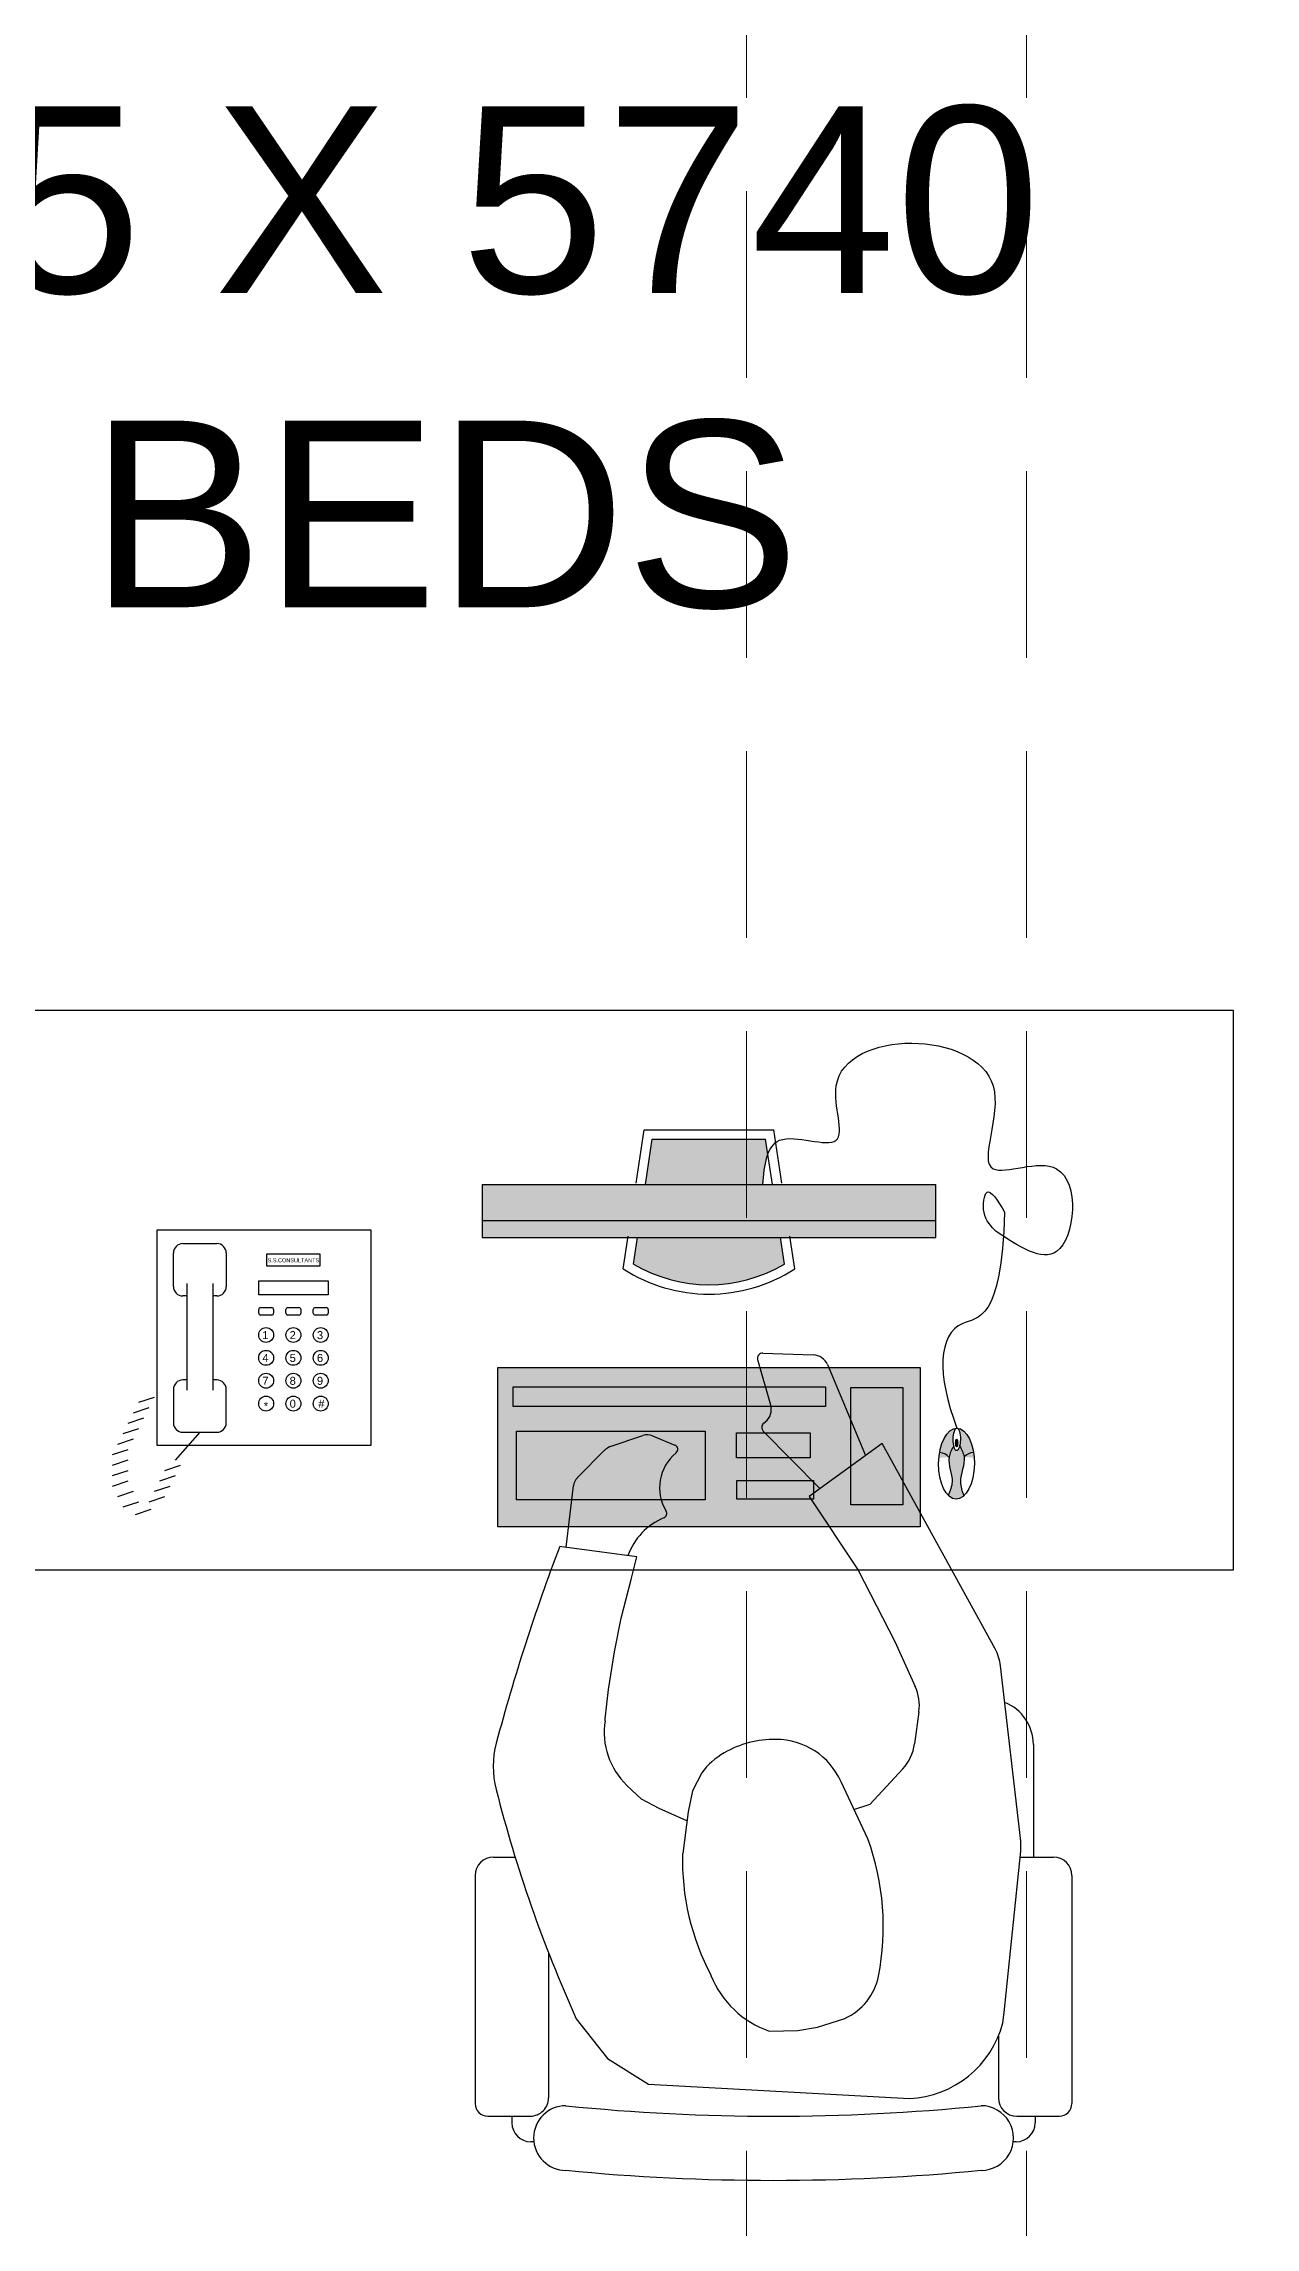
# Model space of a CAD drawing. Extents: x 11034434 to 11724204, y -4674497 to -3911811.
# Drawn here: x 11305063 to 11306361, y -4658014 to -4655674 of the extents above; entities that cross this region are included whole.
import ezdxf

# ---------------------------------------------------------------- set-up
doc = ezdxf.new("R2010")
doc.units = 0
doc.header["$MEASUREMENT"] = 0
doc.linetypes.add('HIDDEN', pattern=[0.375, 0.25, -0.125])
doc.layers.get('0').update_dxf_attribs({"color": 251, "linetype": 'CONTINUOUS'})
doc.layers.add('BEAM', color=251, linetype='CONTINUOUS')
doc.layers.add('HATCH', color=251, linetype='CONTINUOUS')
doc.styles.add('ARIAL', font='arial.ttf', dxfattribs={"width": 0.75})
doc.styles.get("Standard").update_dxf_attribs({"font": 'arial.ttf'})

msp = doc.modelspace()

# ---------------------------------------------------------------- hatches: boundary and pattern name
h = msp.add_hatch(color=256)
h.dxf.hatch_style = 1
h.paths.add_polyline_path([(11305856.4, -4656981.6), (11305852.1, -4656953.2), (11305698.7, -4656953.2), (11305694.4, -4656981.6, 0.272996)])
edge = h.paths.add_edge_path()
edge.add_spline(control_points=[(11305833, -4656896.5), (11305834.1, -4656884.7), (11305835.3, -4656872.9), (11305838.6, -4656863.8)], knot_values=[0, 0, 0, 0, 28.674754, 28.674754, 28.674754, 28.674754], degree=3, periodic=0)
edge.add_line((11305838.6, -4656863.8), (11305836.1, -4656847.9))
edge.add_line((11305836.1, -4656847.9), (11305714.6, -4656847.9))
edge.add_line((11305714.6, -4656847.9), (11305707.3, -4656896.5))
edge.add_line((11305707.3, -4656896.5), (11305833, -4656896.5))
h = msp.add_hatch(color=256)
h.dxf.hatch_style = 1
h.paths.add_polyline_path([(11306018.4, -4656896.5), (11305532.4, -4656896.5), (11305532.4, -4656935), (11306018.4, -4656935)])
h = msp.add_hatch(color=254)
h.dxf.hatch_style = 1
h.set_gradient(color1=(209, 209, 209), color2=(191, 191, 191), one_color=1, tint=0.75, name='INVCYLINDER')
h.paths.add_polyline_path([(11305532.4, -4656953.2), (11305532.4, -4656935), (11306018.4, -4656935), (11306018.4, -4656953.2)])
h = msp.add_hatch(color=256)
h.dxf.hatch_style = 1
h.paths.add_polyline_path([(11305983.2, -4657113.7), (11305927.5, -4657113.7), (11305927.5, -4657239.5), (11305983.2, -4657239.5)], flags=16)
h.paths.add_polyline_path([(11305771.4, -4657160.7), (11305569.3, -4657160.7), (11305569.3, -4657234.4), (11305771.4, -4657234.4)], flags=0)
h.paths.add_polyline_path([(11305900.4, -4657113), (11305565.5, -4657113), (11305565.5, -4657134.4), (11305900.4, -4657134.4)], flags=16)
h.paths.add_polyline_path([(11306001.6, -4657092.6), (11305549.2, -4657092.6), (11305549.2, -4657263), (11306001.6, -4657263)])
h.paths.add_polyline_path([(11305883.8, -4657162.4), (11305883.8, -4657189.1), (11305805, -4657189.1), (11305805, -4657162.4)], flags=0)
h.paths.add_polyline_path([(11305565.5, -4657134.4), (11305565.5, -4657113), (11305900.4, -4657113), (11305900.4, -4657134.4)], flags=0)
h.paths.add_polyline_path([(11305887.4, -4657213.6), (11305887.4, -4657233.5), (11305805.4, -4657233.5), (11305805.4, -4657213.6)], flags=16)
h.paths.add_polyline_path([(11305927.5, -4657113.7), (11305983.2, -4657113.7), (11305983.2, -4657239.5), (11305927.5, -4657239.5)], flags=0)
h.paths.add_polyline_path([(11305771.4, -4657160.7), (11305771.4, -4657234.4), (11305569.3, -4657234.4), (11305569.3, -4657160.7)], flags=16)
h.paths.add_polyline_path([(11305883.8, -4657162.4), (11305805, -4657162.4), (11305805, -4657189.1), (11305883.8, -4657189.1)], flags=16)
h = msp.add_hatch(color=254)
h.dxf.hatch_style = 1
h.set_gradient(color1=(209, 209, 209), color2=(191, 191, 191), one_color=1, tint=0.75, name='INVCYLINDER')
h.paths.add_polyline_path([(11305983.2, -4657113.7), (11305927.5, -4657113.7), (11305927.5, -4657239.5), (11305983.2, -4657239.5)])
h.paths.add_polyline_path([(11305771.4, -4657160.7), (11305569.3, -4657160.7), (11305569.3, -4657234.4), (11305771.4, -4657234.4)])
h.paths.add_polyline_path([(11305900.4, -4657113), (11305565.5, -4657113), (11305565.5, -4657134.4), (11305900.4, -4657134.4)])
h.paths.add_polyline_path([(11305883.8, -4657162.4), (11305805, -4657162.4), (11305805, -4657189.1), (11305883.8, -4657189.1)])
h.paths.add_polyline_path([(11305887.4, -4657213.6), (11305805.4, -4657213.6), (11305805.4, -4657233.5), (11305887.4, -4657233.5)])
h = msp.add_hatch(color=256)
h.dxf.hatch_style = 1
edge = h.paths.add_edge_path()
edge.add_arc((11306058.8, -4657196.9), 13.3, 89.2599, 139.4615, ccw=False)
edge.add_ellipse((11306040.7, -4657195.5), major_axis=(-0.5, -38), ratio=0.504094, start_angle=468.56, end_angle=540)
edge.add_ellipse((11306041, -4657169.5), major_axis=(-0.2, -12), ratio=0.321688, start_angle=0, end_angle=180, ccw=False)
edge.add_ellipse((11306041, -4657169.5), major_axis=(-0.2, -12), ratio=0.321688, start_angle=180, end_angle=360, ccw=False)
edge.add_ellipse((11306040.7, -4657195.5), major_axis=(-0.5, -38), ratio=0.504094, start_angle=540, end_angle=612.3014)
edge.add_arc((11306022.4, -4657196.9), 13.2, 38.5528, 89.1748, ccw=False)
edge.add_spline(control_points=[(11306032.7, -4657188.7), (11306031.5, -4657197), (11306039.2, -4657211.5), (11306033.8, -4657224.7), (11306031.9, -4657229.6)], knot_values=[0.469472, 0.469472, 0.469472, 0.469472, 1.407484, 1.952314, 1.952314, 1.952314, 1.952314], degree=3, periodic=0)
edge.add_ellipse((11306040.7, -4657195.5), major_axis=(-0.5, -38), ratio=0.504094, start_angle=334.232, end_angle=385.768)
edge.add_spline(control_points=[(11306048.5, -4657229.8), (11306046.7, -4657224.9), (11306041.7, -4657211.3), (11306050, -4657196.8), (11306048.8, -4657188.3)], knot_values=[0.450627, 0.450627, 0.450627, 0.450627, 0.995457, 1.95467, 1.95467, 1.95467, 1.95467], degree=3, periodic=0)
h = msp.add_hatch(color=256)
h.dxf.hatch_style = 1
edge = h.paths.add_edge_path()
edge.add_ellipse((11306040.8, -4657173.4), major_axis=(-0.03, -4.1), ratio=0.266102, start_angle=0, end_angle=360)
at = {"layer": 'HATCH', "ltscale": 500}
h = msp.add_hatch(color=251, dxfattribs=at)
h.dxf.hatch_style = 1
h.paths.add_polyline_path([(11284390.7, -4648802), (11284690.7, -4648802), (11284690.7, -4649702), (11284390.7, -4649702)])
h.paths.add_polyline_path([(11327800.7, -4652667), (11328700.7, -4652667), (11328700.7, -4652967), (11327800.7, -4652967)])
h.paths.add_polyline_path([(11302215.7, -4658732), (11302515.7, -4658732), (11302515.7, -4659632), (11302215.7, -4659632)])
h.paths.add_polyline_path([(11324600.7, -4658732), (11325200.7, -4658732), (11325200.7, -4659032), (11324600.7, -4659032)])
h.paths.add_polyline_path([(11280960.7, -4640612), (11281710.7, -4640612), (11281710.7, -4640912), (11280960.7, -4640912)])
h.paths.add_polyline_path([(11280960.7, -4644142), (11281860.7, -4644142), (11281860.7, -4644442), (11280960.7, -4644442)])
h.paths.add_polyline_path([(11317942.4, -4658632), (11318770.7, -4658632), (11318770.7, -4658932), (11317942.4, -4658932)])
h.paths.add_polyline_path([(11294185.7, -4658032), (11294485.7, -4658032), (11294485.7, -4658932), (11294185.7, -4658932)])
h.paths.add_polyline_path([(11288015.7, -4658182), (11288315.7, -4658182), (11288315.7, -4658932), (11288015.7, -4658932)])
h.paths.add_polyline_path([(11287690.7, -4658957), (11287990.7, -4658957), (11287990.7, -4659707), (11287690.7, -4659707)])
h.paths.add_polyline_path([(11280960.7, -4629742), (11281710.7, -4629742), (11281710.7, -4630042), (11280960.7, -4630042)])
h.paths.add_polyline_path([(11327800.7, -4629742), (11328700.7, -4629742), (11328700.7, -4630042), (11327800.7, -4630042)])
h.paths.add_polyline_path([(11280860.7, -4648802), (11281160.7, -4648802), (11281160.7, -4649702), (11280860.7, -4649702)])
h.paths.add_polyline_path([(11287690.7, -4658182), (11287990.7, -4658182), (11287990.7, -4658932), (11287690.7, -4658932)])
h.paths.add_polyline_path([(11327700.7, -4616012), (11328000.7, -4616012), (11328000.7, -4615033.7), (11327700.7, -4615033.7)])
h.paths.add_polyline_path([(11280960.7, -4637012), (11281710.7, -4637012), (11281710.7, -4637312), (11280960.7, -4637312)])
h.paths.add_polyline_path([(11309415.7, -4658732), (11309715.7, -4658732), (11309715.7, -4659632), (11309415.7, -4659632)])
h.paths.add_polyline_path([(11327800.7, -4609782), (11328700.7, -4609782), (11328700.7, -4610082), (11327800.7, -4610082)])
h.paths.add_polyline_path([(11327800.7, -4626142), (11328700.7, -4626142), (11328700.7, -4626442), (11327800.7, -4626442)])
h.paths.add_polyline_path([(11280960.7, -4633412), (11281710.7, -4633412), (11281710.7, -4633712), (11280960.7, -4633712)])
h.paths.add_polyline_path([(11313015.7, -4652702), (11313315.7, -4652702), (11313315.7, -4653602), (11313015.7, -4653602)])
h.paths.add_polyline_path([(11327800.7, -4633412), (11328700.7, -4633412), (11328700.7, -4633712), (11327800.7, -4633712)])
h.paths.add_polyline_path([(11286005.7, -4619012), (11286305.7, -4619012), (11286305.7, -4619612), (11286005.7, -4619612)])
h.paths.add_polyline_path([(11280960.7, -4619012), (11281860.7, -4619012), (11281860.7, -4619312), (11280960.7, -4619312)])
h.paths.add_polyline_path([(11327800.7, -4619012), (11328600.7, -4619012), (11328600.7, -4619312), (11327800.7, -4619312)])
h.paths.add_polyline_path([(11324600.7, -4647742), (11325299.6, -4647742), (11325299.6, -4648042), (11324600.7, -4648042)])
h.paths.add_polyline_path([(11321770.7, -4658632), (11322598.9, -4658632), (11322598.9, -4658932), (11321770.7, -4658932)])
h.paths.add_polyline_path([(11327800.7, -4640612), (11328700.7, -4640612), (11328700.7, -4640912), (11327800.7, -4640912)])
h.paths.add_polyline_path([(11286005.7, -4615412), (11286305.7, -4615412), (11286305.7, -4616012), (11286005.7, -4616012)])
h.paths.add_polyline_path([(11286330.7, -4615412), (11286630.7, -4615412), (11286630.7, -4616012), (11286330.7, -4616012)])
h.paths.add_polyline_path([(11282340.7, -4615112), (11282640.7, -4615112), (11282640.7, -4616012), (11282340.7, -4616012)])
h.paths.add_polyline_path([(11327800.7, -4658632), (11328700.7, -4658632), (11328700.7, -4658932), (11327800.7, -4658932)])
h.paths.add_polyline_path([(11300450.7, -4607482), (11300750.7, -4607482), (11300750.7, -4608382), (11300450.7, -4608382)])
h.paths.add_polyline_path([(11306480.7, -4607482), (11306780.7, -4607482), (11306780.7, -4608382), (11306480.7, -4608382)])
h.paths.add_polyline_path([(11284390.7, -4658182), (11284690.7, -4658182), (11284690.7, -4658932), (11284390.7, -4658932)])
h.paths.add_polyline_path([(11286330.7, -4619012), (11286630.7, -4619012), (11286630.7, -4619612), (11286330.7, -4619612)])
h.paths.add_polyline_path([(11297150.7, -4607482), (11297450.7, -4607482), (11297450.7, -4608382), (11297150.7, -4608382)])
h.paths.add_polyline_path([(11282340.7, -4609232), (11282640.7, -4609232), (11282640.7, -4609982), (11282340.7, -4609982)])
h.paths.add_polyline_path([(11286005.7, -4622612), (11286305.7, -4622612), (11286305.7, -4623212), (11286005.7, -4623212)])
h.paths.add_polyline_path([(11286330.7, -4623212), (11286630.7, -4623212), (11286630.7, -4622612), (11286330.7, -4622612)])
h.paths.add_polyline_path([(11284390.7, -4643692), (11284690.7, -4643692), (11284690.7, -4644442), (11284390.7, -4644442)])
h.paths.add_polyline_path([(11286005.7, -4609232), (11286305.7, -4609232), (11286305.7, -4609982), (11286005.7, -4609982)])
h.paths.add_polyline_path([(11283940.7, -4658957), (11284690.7, -4658957), (11284690.7, -4659257), (11283940.7, -4659257)])
h.paths.add_polyline_path([(11313015.7, -4658732), (11313315.7, -4658732), (11313315.7, -4659632), (11313015.7, -4659632)])
h.paths.add_polyline_path([(11284390.7, -4652702), (11284690.7, -4652702), (11284690.7, -4653452), (11284390.7, -4653452)])
h.paths.add_polyline_path([(11305815.7, -4658732), (11306115.7, -4658732), (11306115.7, -4659632), (11305815.7, -4659632)])
h.paths.add_polyline_path([(11327800.7, -4622612), (11328700.7, -4622612), (11328700.7, -4622912), (11327800.7, -4622912)])
h.paths.add_polyline_path([(11280960.7, -4626142), (11281710.7, -4626142), (11281710.7, -4626442), (11280960.7, -4626442)])
h.paths.add_polyline_path([(11321770.7, -4658957), (11322370.7, -4658957), (11322370.7, -4659257), (11321770.7, -4659257)])
h.paths.add_polyline_path([(11280685.7, -4658957), (11281435.7, -4658957), (11281435.7, -4659257), (11280685.7, -4659257)])
h.paths.add_polyline_path([(11318170.7, -4658957), (11318770.7, -4658957), (11318770.7, -4659257), (11318170.7, -4659257)])
h.paths.add_polyline_path([(11281860.7, -4622612), (11280960.7, -4622612), (11280960.7, -4622912), (11281860.7, -4622912)])
h.paths.add_polyline_path([(11294185.7, -4652702), (11294485.7, -4652702), (11294485.7, -4653602), (11294185.7, -4653602)])
h.paths.add_polyline_path([(11298615.7, -4658732), (11298915.7, -4658732), (11298915.7, -4659632), (11298615.7, -4659632)])
h.paths.add_polyline_path([(11318470.7, -4652702), (11318770.7, -4652702), (11318770.7, -4653602), (11318470.7, -4653602)])
h.paths.add_polyline_path([(11327800.7, -4644142), (11328700.7, -4644142), (11328700.7, -4644442), (11327800.7, -4644442)])
h.paths.add_polyline_path([(11327800.7, -4649402), (11328778.9, -4649402), (11328778.9, -4649702), (11327800.7, -4649702)])
h.paths.add_polyline_path([(11288760.7, -4609082), (11289060.7, -4609082), (11289060.7, -4609982), (11288760.7, -4609982)])
edge = h.paths.add_edge_path()
edge.add_line((11309265.7, -4609082), (11309265.7, -4609982))
edge.add_line((11321770.7, -4649702), (11322748.9, -4649702))
edge.add_line((11287690.7, -4643692), (11287690.7, -4644442))
edge.add_line((11309565.7, -4616012), (11309565.7, -4615112))
edge.add_line((11287990.7, -4653452), (11287990.7, -4652702))
edge.add_line((11288015.7, -4652702), (11288015.7, -4653452))
h.paths.add_polyline_path([(11306480.7, -4649402), (11307380.7, -4649402), (11307380.7, -4649702), (11306480.7, -4649702)], flags=17)
h.paths.add_polyline_path([(11291120.7, -4648802), (11291420.7, -4648802), (11291420.7, -4649702), (11291120.7, -4649702)], flags=17)
h.paths.add_polyline_path([(11288015.7, -4648952), (11288315.7, -4648952), (11288315.7, -4649702), (11288015.7, -4649702)], flags=17)
h.paths.add_polyline_path([(11288015.7, -4652702), (11288315.7, -4652702), (11288315.7, -4653452), (11288015.7, -4653452)], flags=17)
h.paths.add_polyline_path([(11296472.4, -4649402), (11297450.7, -4649402), (11297450.7, -4649702), (11296472.4, -4649702)], flags=17)
h.paths.add_polyline_path([(11298276.5, -4652702), (11299254.8, -4652702), (11299254.8, -4653002), (11298276.5, -4653002)], flags=17)
h.paths.add_polyline_path([(11311840.7, -4649402), (11312740.7, -4649402), (11312740.7, -4649702), (11311840.7, -4649702)], flags=17)
h.paths.add_polyline_path([(11300450.7, -4649402), (11301428.9, -4649402), (11301428.9, -4649702), (11300450.7, -4649702)], flags=17)
h.paths.add_polyline_path([(11317870.7, -4649402), (11318770.7, -4649402), (11318770.7, -4649702), (11317870.7, -4649702)], flags=17)
h.paths.add_polyline_path([(11287690.7, -4648952), (11287990.7, -4648952), (11287990.7, -4649702), (11287690.7, -4649702)], flags=17)
h.paths.add_polyline_path([(11287690.7, -4652702), (11287990.7, -4652702), (11287990.7, -4653452), (11287690.7, -4653452)], flags=17)
h.paths.add_polyline_path([(11311840.7, -4622612), (11312740.7, -4622612), (11312740.7, -4622912), (11311840.7, -4622912)], flags=17)
h.paths.add_polyline_path([(11306480.7, -4615412), (11306780.7, -4615412), (11306780.7, -4616012), (11306480.7, -4616012)], flags=16)
h.paths.add_polyline_path([(11306480.7, -4629742), (11307380.7, -4629742), (11307380.7, -4630042), (11306480.7, -4630042)], flags=17)
h.paths.add_polyline_path([(11303250.7, -4613552), (11303850.7, -4613552), (11303850.7, -4613852), (11303250.7, -4613852)], flags=17)
h.paths.add_polyline_path([(11303250.7, -4615712), (11303850.7, -4615712), (11303850.7, -4616012), (11303250.7, -4616012)], flags=16)
h.paths.add_polyline_path([(11311840.7, -4644142), (11312740.7, -4644142), (11312740.7, -4644442), (11311840.7, -4644442)], flags=17)
h.paths.add_polyline_path([(11287690.7, -4643692), (11287990.7, -4643692), (11287990.7, -4644442), (11287690.7, -4644442)], flags=17)
h.paths.add_polyline_path([(11297450.7, -4633712), (11296550.7, -4633712), (11296550.7, -4633412), (11297450.7, -4633412)], flags=17)
h.paths.add_polyline_path([(11290520.7, -4640612), (11291420.7, -4640612), (11291420.7, -4640912), (11290520.7, -4640912)], flags=17)
h.paths.add_polyline_path([(11297150.7, -4643842), (11297450.7, -4643842), (11297450.7, -4644742), (11297150.7, -4644742)], flags=17)
h.paths.add_polyline_path([(11290520.7, -4644142), (11291420.7, -4644142), (11291420.7, -4644442), (11290520.7, -4644442)], flags=17)
h.paths.add_polyline_path([(11306480.7, -4640612), (11307380.7, -4640612), (11307380.7, -4640912), (11306480.7, -4640912)], flags=17)
h.paths.add_polyline_path([(11288015.7, -4643692), (11288315.7, -4643692), (11288315.7, -4644442), (11288015.7, -4644442)], flags=17)
h.paths.add_polyline_path([(11290520.7, -4637012), (11291420.7, -4637012), (11291420.7, -4637312), (11290520.7, -4637312)], flags=17)
h.paths.add_polyline_path([(11311840.7, -4626142), (11312740.7, -4626142), (11312740.7, -4626442), (11311840.7, -4626442)], flags=17)
h.paths.add_polyline_path([(11311840.7, -4637012), (11312740.7, -4637012), (11312740.7, -4637312), (11311840.7, -4637312)], flags=17)
h.paths.add_polyline_path([(11311840.7, -4633412), (11312740.7, -4633412), (11312740.7, -4633712), (11311840.7, -4633712)], flags=17)
h.paths.add_polyline_path([(11315340.7, -4647742), (11315940.7, -4647742), (11315940.7, -4648042), (11315340.7, -4648042)], flags=17)
h.paths.add_polyline_path([(11321770.7, -4629742), (11322670.7, -4629742), (11322670.7, -4630042), (11321770.7, -4630042)], flags=17)
h.paths.add_polyline_path([(11317870.7, -4629742), (11318770.7, -4629742), (11318770.7, -4630042), (11317870.7, -4630042)], flags=17)
h.paths.add_polyline_path([(11300450.7, -4636712), (11300750.7, -4636712), (11300750.7, -4637612), (11300450.7, -4637612)], flags=17)
h.paths.add_polyline_path([(11306480.7, -4637012), (11307380.7, -4637012), (11307380.7, -4637312), (11306480.7, -4637312)], flags=17)
h.paths.add_polyline_path([(11321770.7, -4649402), (11322748.9, -4649402), (11322748.9, -4649702), (11321770.7, -4649702)], flags=17)
h.paths.add_polyline_path([(11297150.7, -4636712), (11297450.7, -4636712), (11297450.7, -4637612), (11297150.7, -4637612)], flags=17)
h.paths.add_polyline_path([(11318470.7, -4636712), (11318770.7, -4636712), (11318770.7, -4637612), (11318470.7, -4637612)], flags=17)
h.paths.add_polyline_path([(11300450.7, -4629742), (11301350.7, -4629742), (11301350.7, -4630042), (11300450.7, -4630042)], flags=17)
h.paths.add_polyline_path([(11313568.2, -4615712), (11314468.2, -4615712), (11314468.2, -4616012), (11313568.2, -4616012)], flags=17)
h.paths.add_polyline_path([(11317870.7, -4615712), (11318770.7, -4615712), (11318770.7, -4616012), (11317870.7, -4616012)], flags=17)
h.paths.add_polyline_path([(11321770.7, -4615712), (11322670.7, -4615712), (11322670.7, -4616012), (11321770.7, -4616012)], flags=17)
h.paths.add_polyline_path([(11306480.7, -4633412), (11307380.7, -4633412), (11307380.7, -4633712), (11306480.7, -4633712)], flags=17)
h.paths.add_polyline_path([(11300450.7, -4633412), (11301350.7, -4633412), (11301350.7, -4633712), (11300450.7, -4633712)], flags=17)
h.paths.add_polyline_path([(11294020.7, -4647742), (11294620.7, -4647742), (11294620.7, -4648042), (11294020.7, -4648042)], flags=17)
h.paths.add_polyline_path([(11306480.7, -4622612), (11307380.7, -4622612), (11307380.7, -4622912), (11306480.7, -4622912)], flags=17)
h.paths.add_polyline_path([(11290520.7, -4633412), (11291420.7, -4633412), (11291420.7, -4633712), (11290520.7, -4633712)], flags=17)
h.paths.add_polyline_path([(11321770.7, -4633412), (11322670.7, -4633412), (11322670.7, -4633712), (11321770.7, -4633712)], flags=17)
h.paths.add_polyline_path([(11317870.7, -4633412), (11318770.7, -4633412), (11318770.7, -4633712), (11317870.7, -4633712)], flags=17)
h.paths.add_polyline_path([(11321770.7, -4636712), (11322070.7, -4636712), (11322070.7, -4637612), (11321770.7, -4637612)], flags=17)
h.paths.add_polyline_path([(11300450.7, -4640312), (11300750.7, -4640312), (11300750.7, -4641212), (11300450.7, -4641212)], flags=17)
h.paths.add_polyline_path([(11321770.7, -4643842), (11322070.7, -4643842), (11322070.7, -4644742), (11321770.7, -4644742)], flags=17)
h.paths.add_polyline_path([(11306480.7, -4626142), (11307380.7, -4626142), (11307380.7, -4626442), (11306480.7, -4626442)], flags=17)
h.paths.add_polyline_path([(11318470.7, -4625842), (11318770.7, -4625842), (11318770.7, -4626742), (11318470.7, -4626742)], flags=17)
h.paths.add_polyline_path([(11321770.7, -4625842), (11322070.7, -4625842), (11322070.7, -4626742), (11321770.7, -4626742)], flags=17)
h.paths.add_polyline_path([(11296550.7, -4629742), (11297450.7, -4629742), (11297450.7, -4630042), (11296550.7, -4630042)], flags=17)
h.paths.add_polyline_path([(11311645.4, -4629741.8), (11312740.7, -4629742), (11312740.7, -4630042), (11311645.4, -4630041.8)], flags=17)
h.paths.add_polyline_path([(11290520.7, -4629742), (11291420.7, -4629742), (11291420.7, -4630042), (11290520.7, -4630042)], flags=17)
h.paths.add_polyline_path([(11305476.5, -4652702), (11306454.8, -4652702), (11306454.8, -4653002), (11305476.5, -4653002)], flags=17)
h.paths.add_polyline_path([(11297150.7, -4640312), (11297450.7, -4640312), (11297450.7, -4641212), (11297150.7, -4641212)], flags=17)
h.paths.add_polyline_path([(11293005.7, -4609982), (11293305.7, -4609982), (11293305.7, -4609182), (11293005.7, -4609182)], flags=17)
h.paths.add_polyline_path([(11321770.7, -4622312), (11322070.7, -4622312), (11322070.7, -4623212), (11321770.7, -4623212)], flags=17)
h.paths.add_polyline_path([(11297150.7, -4612952), (11297450.7, -4612952), (11297450.7, -4613852), (11297150.7, -4613852)], flags=17)
h.paths.add_polyline_path([(11311840.7, -4619012), (11312740.7, -4619012), (11312740.7, -4619312), (11311840.7, -4619312)], flags=17)
h.paths.add_polyline_path([(11306480.7, -4612952), (11306780.7, -4612952), (11306780.7, -4613852), (11306480.7, -4613852)], flags=17)
h.paths.add_polyline_path([(11293005.7, -4615112), (11293305.7, -4615112), (11293305.7, -4616012), (11293005.7, -4616012)], flags=17)
h.paths.add_polyline_path([(11309265.7, -4615112), (11309565.7, -4615112), (11309565.7, -4616012), (11309265.7, -4616012)], flags=16)
h.paths.add_polyline_path([(11290520.7, -4619012), (11291420.7, -4619012), (11291420.7, -4619312), (11290520.7, -4619312)], flags=17)
h.paths.add_polyline_path([(11300450.7, -4619012), (11301095.7, -4619012), (11301095.7, -4619312), (11300450.7, -4619312)], flags=17)
h.paths.add_polyline_path([(11288760.7, -4615112), (11289060.7, -4615112), (11289060.7, -4616012), (11288760.7, -4616012)], flags=17)
h.paths.add_polyline_path([(11318470.7, -4609082), (11318770.7, -4609082), (11318770.7, -4609982), (11318470.7, -4609982)], flags=17)
h.paths.add_polyline_path([(11297150.7, -4615112), (11297450.7, -4615112), (11297450.7, -4616012), (11297150.7, -4616012)], flags=17)
h.paths.add_polyline_path([(11313868.2, -4609082), (11314168.2, -4609082), (11314168.2, -4609982), (11313868.2, -4609982)], flags=17)
h.paths.add_polyline_path([(11321770.7, -4619012), (11322670.7, -4619012), (11322670.7, -4619312), (11321770.7, -4619312)], flags=17)
h.paths.add_polyline_path([(11297150.7, -4625842), (11297450.7, -4625842), (11297450.7, -4626742), (11297150.7, -4626742)], flags=17)
h.paths.add_polyline_path([(11290520.7, -4622612), (11291420.7, -4622612), (11291420.7, -4622912), (11290520.7, -4622912)], flags=17)
h.paths.add_polyline_path([(11309265.7, -4609082), (11309565.7, -4609082), (11309565.7, -4609982), (11309265.7, -4609982)], flags=17)
h.paths.add_polyline_path([(11317870.7, -4619012), (11318770.7, -4619012), (11318770.7, -4619312), (11317870.7, -4619312)], flags=17)
h.paths.add_polyline_path([(11321770.7, -4609082), (11322070.7, -4609082), (11322070.7, -4609982), (11321770.7, -4609982)], flags=17)
h.paths.add_polyline_path([(11309076.5, -4652702), (11310054.8, -4652702), (11310054.8, -4653002), (11309076.5, -4653002)], flags=17)
h.paths.add_polyline_path([(11306480.7, -4619012), (11307380.7, -4619012), (11307380.7, -4619312), (11306480.7, -4619312)], flags=17)
h.paths.add_polyline_path([(11306480.7, -4644142), (11307380.7, -4644142), (11307380.7, -4644442), (11306480.7, -4644442)], flags=17)
h.paths.add_polyline_path([(11300450.7, -4622312), (11300750.7, -4622312), (11300750.7, -4623212), (11300450.7, -4623212)], flags=17)
h.paths.add_polyline_path([(11311840.7, -4640612), (11312740.7, -4640612), (11312740.7, -4640912), (11311840.7, -4640912)], flags=17)
h.paths.add_polyline_path([(11297150.7, -4623212), (11297450.7, -4623212), (11297450.7, -4622314.4), (11297150.7, -4622314.4)], flags=17)
h.paths.add_polyline_path([(11318470.7, -4640312), (11318770.7, -4640312), (11318770.7, -4641212), (11318470.7, -4641212)], flags=17)
h.paths.add_polyline_path([(11300450.7, -4643842), (11300750.7, -4643842), (11300750.7, -4644742), (11300450.7, -4644742)], flags=17)
h.paths.add_polyline_path([(11321770.7, -4640312), (11322070.7, -4640312), (11322070.7, -4641212), (11321770.7, -4641212)], flags=17)
h.paths.add_polyline_path([(11296472.4, -4619012), (11297450.7, -4619012), (11297450.7, -4619312), (11296472.4, -4619312)], flags=17)
h.paths.add_polyline_path([(11318470.7, -4643842), (11318770.7, -4643842), (11318770.7, -4644742), (11318470.7, -4644742)], flags=17)
h.paths.add_polyline_path([(11300450.7, -4625842), (11300750.7, -4625842), (11300750.7, -4626742), (11300450.7, -4626742)], flags=17)
h.paths.add_polyline_path([(11290520.7, -4626142), (11291420.7, -4626142), (11291420.7, -4626442), (11290520.7, -4626442)], flags=17)
h.paths.add_polyline_path([(11318470.7, -4622312), (11318770.7, -4622312), (11318770.7, -4623212), (11318470.7, -4623212)], flags=17)
h.paths.add_polyline_path([(11322070.7, -4652759.1), (11321770.7, -4652759.1), (11321770.7, -4653680.2), (11322070.7, -4653680.2)])

# ---------------------------------------------------------------- linework, layer by layer
at = {"lineweight": 25, "ltscale": 500}
for p, q in [((11304037.1, -4656709.5, 0), (11306336.9, -4656709.5, 0)), ((11306336.9, -4656709.5, 0), (11306336.9, -4657309.5, 0)), ((11306336.9, -4657309.5, 0), (11304037.1, -4657309.5, 0))]:
    msp.add_line(p, q, dxfattribs=at)
at = {"lineweight": 25}
for p, q in [((11305697.3, -4656895), (11305705.9, -4656837.7)), ((11305705.9, -4656837.7), (11305844.9, -4656837.7)), ((11305853.5, -4656895), (11305844.9, -4656837.7)), ((11305707.3, -4656896.5), (11305714.6, -4656847.9)), ((11305714.6, -4656847.9), (11305836.1, -4656847.9)), ((11305843.5, -4656896.5), (11305836.1, -4656847.9)), ((11305532.4, -4656896.5), (11306018.4, -4656896.5)), ((11305532.4, -4656896.5), (11305532.4, -4656953.2)), ((11306018.4, -4656953.2), (11306018.4, -4656896.5)), ((11305183.6, -4656945.3, 0), (11305183.6, -4657175.6, 0)), ((11305413.6, -4656945.3, 0), (11305183.6, -4656945.3, 0)), ((11305413.6, -4657175.6, 0), (11305413.6, -4656945.3, 0)), ((11305532.4, -4656935), (11306018.4, -4656935)), ((11305532.4, -4656953.2), (11306018.4, -4656953.2)), ((11305683.4, -4656986.7), (11305688.7, -4656951.7)), ((11305694.4, -4656981.6), (11305698.7, -4656953.2)), ((11305856.4, -4656981.6), (11305852.1, -4656953.2)), ((11305867.4, -4656986.7), (11305862.1, -4656951.7)), ((11305201.6, -4657005.8, 0), (11305201.6, -4656969.7, 0)), ((11305211.6, -4656959.7, 0), (11305248.1, -4656959.7, 0)), ((11305258.1, -4656969.7, 0), (11305258.1, -4657005.8, 0)), ((11305301.6, -4656970.8), (11305358.6, -4656970.8)), ((11305301.6, -4656984), (11305301.6, -4656970.8)), ((11305358.6, -4656970.8), (11305358.6, -4656984)), ((11305215.8, -4657002.4, 0), (11305215.8, -4657116.6, 0)), ((11305243.9, -4657002.4, 0), (11305243.9, -4657116.6, 0)), ((11305292.9, -4656999.5), (11305367.4, -4656999.5)), ((11305292.9, -4657014.5), (11305292.9, -4656999.5)), ((11305358.6, -4656984), (11305301.6, -4656984)), ((11305367.4, -4656999.5), (11305367.4, -4657014.5)), ((11305215.8, -4657015.8, 0), (11305211.6, -4657015.8, 0)), ((11305248.1, -4657015.8, 0), (11305243.8, -4657015.8, 0)), ((11305367.4, -4657014.5), (11305292.9, -4657014.5)), ((11305292.9, -4657034.2, 0), (11305292.9, -4657030.2, 0)), ((11305294.9, -4657028.2, 0), (11305306.9, -4657028.2, 0)), ((11305306.9, -4657036.2, 0), (11305294.9, -4657036.2, 0)), ((11305308.9, -4657030.2, 0), (11305308.9, -4657034.2, 0)), ((11305322.1, -4657034.2, 0), (11305322.1, -4657030.2, 0)), ((11305324.1, -4657028.2, 0), (11305336.1, -4657028.2, 0)), ((11305336.1, -4657036.2, 0), (11305324.1, -4657036.2, 0)), ((11305338.1, -4657030.2, 0), (11305338.1, -4657034.2, 0)), ((11305351.4, -4657034.2, 0), (11305351.4, -4657030.2, 0)), ((11305353.4, -4657028.2, 0), (11305365.4, -4657028.2, 0)), ((11305365.4, -4657036.2, 0), (11305353.4, -4657036.2, 0)), ((11305367.4, -4657030.2, 0), (11305367.4, -4657034.2, 0)), ((11305549.2, -4657092.6), (11306001.6, -4657092.6)), ((11305549.2, -4657263), (11305549.2, -4657092.6)), ((11305841.5, -4657132.7), (11305827.6, -4657084.2)), ((11305833.2, -4657077), (11305887.2, -4657078.9)), ((11305902.3, -4657089.3), (11305943.1, -4657186.6)), ((11306001.6, -4657092.6), (11306001.6, -4657263)), ((11305201.6, -4657115.8, 0), (11305201.6, -4657151.8, 0)), ((11305215.8, -4657105.8, 0), (11305211.6, -4657105.8, 0)), ((11305248.1, -4657105.8, 0), (11305243.8, -4657105.8, 0)), ((11305258.1, -4657151.8, 0), (11305258.1, -4657115.8, 0)), ((11305565.5, -4657113), (11305900.4, -4657113)), ((11305565.5, -4657134.4), (11305565.5, -4657113)), ((11305900.4, -4657113), (11305900.4, -4657134.4)), ((11305927.5, -4657113.7), (11305983.2, -4657113.7)), ((11305927.5, -4657239.5), (11305927.5, -4657113.7)), ((11305983.2, -4657113.7), (11305983.2, -4657239.5)), ((11305175.2, -4657135.7, 0), (11305158.4, -4657141.3, 0)), ((11305180.8, -4657124.5, 0), (11305164, -4657130.1, 0)), ((11305900.4, -4657134.4), (11305565.5, -4657134.4)), ((11305164, -4657158.1, 0), (11305147.2, -4657163.7, 0)), ((11305169.6, -4657146.9, 0), (11305152.8, -4657152.5, 0)), ((11305229.8, -4657161.8, 0), (11305203.3, -4657191.8, 0)), ((11305211.6, -4657161.8, 0), (11305248.1, -4657161.8, 0)), ((11305569.3, -4657160.7), (11305771.4, -4657160.7)), ((11305569.3, -4657234.4), (11305569.3, -4657160.7)), ((11305669.5, -4657177.2), (11305704.6, -4657165.3)), ((11305715, -4657165.7), (11305738.8, -4657175.6)), ((11305771.4, -4657160.7), (11305771.4, -4657234.4)), ((11305805, -4657162.4), (11305883.8, -4657162.4)), ((11305805, -4657189.1), (11305805, -4657162.4)), ((11305894.1, -4657222.2), (11305833.6, -4657160.5)), ((11305834.1, -4657152.1), (11305835.8, -4657150.7)), ((11305883.8, -4657162.4), (11305883.8, -4657189.1)), ((11305152.8, -4657180.6, 0), (11305136, -4657186.2, 0)), ((11305158.4, -4657169.3, 0), (11305141.6, -4657175, 0)), ((11305183.6, -4657175.6, 0), (11305413.6, -4657175.6, 0)), ((11305634.3, -4657210.6), (11305663.8, -4657180.8)), ((11305883.8, -4657189.1), (11305805, -4657189.1)), ((11305960.8, -4657174), (11305882.8, -4657230.8)), ((11306082, -4657394), (11305960.8, -4657174)), ((11305152.8, -4657191.8, 0), (11305136, -4657197.4, 0)), ((11305152.8, -4657203, 0), (11305136, -4657208.6, 0)), ((11305203.3, -4657208.6, 0), (11305186.5, -4657214.2, 0)), ((11305208.9, -4657197.4, 0), (11305192.1, -4657203, 0)), ((11305805.4, -4657213.6), (11305887.4, -4657213.6)), ((11305805.4, -4657233.5), (11305805.4, -4657213.6)), ((11305887.4, -4657213.6), (11305887.4, -4657233.5)), ((11305152.8, -4657214.2, 0), (11305136, -4657219.8, 0)), ((11305158.4, -4657225.4, 0), (11305141.6, -4657231, 0)), ((11305164, -4657236.6, 0), (11305147.2, -4657242.2, 0)), ((11305192.1, -4657231, 0), (11305175.2, -4657236.6, 0)), ((11305197.7, -4657219.8, 0), (11305180.8, -4657225.4, 0)), ((11305771.4, -4657234.4), (11305569.3, -4657234.4)), ((11305622.2, -4657285.1), (11305630.1, -4657219.2)), ((11305887.4, -4657233.5), (11305805.4, -4657233.5)), ((11305882.8, -4657230.8), (11305935.4, -4657309.6)), ((11305177.2, -4657244.6, 0), (11305160.4, -4657250.2, 0)), ((11305983.2, -4657239.5), (11305927.5, -4657239.5)), ((11306001.6, -4657263), (11305549.2, -4657263)), ((11305698.2, -4657295.4), (11305615.4, -4657284.3)), ((11305691.9, -4657319.7), (11305698.2, -4657295.4)), ((11305681.3, -4657360.9), (11305691.9, -4657319.7)), ((11305935.4, -4657309.6), (11305974.5, -4657386.2)), ((11305674.2, -4657397.1), (11305681.3, -4657360.9)), ((11305667.8, -4657437.6), (11305674.2, -4657397.1)), ((11305974.5, -4657386.2), (11305996.3, -4657434.3)), ((11306109.4, -4657600.1), (11306087.7, -4657412.1)), ((11305664.3, -4657468.8), (11305667.8, -4657437.6)), ((11305664, -4657471.1), (11305664.3, -4657468.8)), ((11306000.3, -4657461.3), (11305995.6, -4657495.8)), ((11306123, -4657496.4), (11306123, -4657617.1)), ((11305703, -4657555.1), (11305687.4, -4657540.2)), ((11305767.8, -4657526.7), (11305757.9, -4657545.9)), ((11305945.6, -4657597.6), (11305917, -4657536.6)), ((11305983.1, -4657522.4), (11305947.8, -4657560.8)), ((11305722.2, -4657565.1), (11305703, -4657555.1)), ((11305757.9, -4657545.9), (11305753, -4657568.6)), ((11305947.8, -4657560.8), (11305931.4, -4657566.1)), ((11305751.7, -4657578.3), (11305722.2, -4657565.1)), ((11305753, -4657568.6), (11305747.3, -4657613.3)), ((11306091.7, -4657783.6), (11306109.5, -4657610.7)), ((11305544.5, -4657617.1), (11305567.7, -4657617.1)), ((11306108.8, -4657617.1), (11306144.5, -4657617.1)), ((11305524.9, -4657636.8), (11305524.9, -4657881.2)), ((11306164.2, -4657636.8), (11306164.2, -4657881.2)), ((11305603.5, -4657719.9), (11305603.5, -4657875.1)), ((11305633.1, -4657790.3), (11305666.5, -4657832.9)), ((11305891.8, -4657799.3), (11305920.9, -4657790)), ((11306090.3, -4657794.7), (11306091.7, -4657783.6)), ((11305840, -4657803.6), (11305870.6, -4657802.9)), ((11305870.6, -4657802.9), (11305891.8, -4657799.3)), ((11306085.5, -4657808.8), (11306085.5, -4657875.1)), ((11305666.5, -4657832.9), (11305710.5, -4657860.5)), ((11305710.5, -4657860.5), (11305990.1, -4657875.7)), ((11305538.3, -4657894.7), (11305584, -4657894.7)), ((11305564.2, -4657894.7), (11305564.2, -4657901.9)), ((11306105.1, -4657894.7), (11306150.8, -4657894.7)), ((11306124.9, -4657894.7), (11306124.9, -4657901.9)), ((11305584.4, -4657922), (11305587.7, -4657922)), ((11306101.3, -4657922), (11306104.7, -4657922))]:
    msp.add_line(p, q, dxfattribs=at)
for centre in [(11305300.9, -4657057.6, 0), (11305330.1, -4657057.6, 0), (11305359.4, -4657057.6, 0), (11305300.9, -4657082.1, 0), (11305330.1, -4657082.1, 0), (11305359.4, -4657082.1, 0), (11305300.9, -4657106.6, 0), (11305330.1, -4657106.6, 0), (11305359.4, -4657106.6, 0), (11305300.9, -4657131.1, 0), (11305330.1, -4657131.1, 0), (11305359.4, -4657131.1, 0)]:
    msp.add_circle(centre, 8)
for centre, radius, start, end in [((11305211.6, -4656969.7, 0), 10, 90, 179.9945), ((11305248.1, -4656969.7, 0), 10, 359.9945, 90), ((11305775.4, -4656844.3), 169.5, 237.1302, 302.8698), ((11305775.4, -4656844.3), 159.4, 239.4611, 300.5389), ((11305211.6, -4657005.8, 0), 10, 179.9945, 270), ((11305248.1, -4657005.8, 0), 10, 270, 359.9945), ((11305294.9, -4657030.2, 0), 2, 90, 180), ((11305294.9, -4657034.2, 0), 2, 180, 270), ((11305306.9, -4657030.2, 0), 2, 0, 90), ((11305306.9, -4657034.2, 0), 2, 270, 0), ((11305324.1, -4657030.2, 0), 2, 90, 180), ((11305324.1, -4657034.2, 0), 2, 180, 270), ((11305336.1, -4657030.2, 0), 2, 0, 90), ((11305336.1, -4657034.2, 0), 2, 270, 0), ((11305353.4, -4657030.2, 0), 2, 90, 180), ((11305353.4, -4657034.2, 0), 2, 180, 270), ((11305365.4, -4657030.2, 0), 2, 0, 90), ((11305365.4, -4657034.2, 0), 2, 270, 0), ((11305211.6, -4657115.8, 0), 10, 90, 180.0055), ((11305248.1, -4657115.8, 0), 10, 0.0055, 90), ((11305211.6, -4657151.8, 0), 10, 180.0055, 270), ((11305248.1, -4657151.8, 0), 10, 270, 0.0055), ((11306022.3, -4657196.9), 13.2, 37.5347, 89.1748), ((11306058.8, -4657196.9), 13.3, 89.2599, 139.5773)]:
    msp.add_arc(centre, radius, start, end)
for centre, major_axis, start_param, end_param in [((11305833, -4657082.7), (-4.01, 4.01), -0.820791, 1.065616), ((11305886.6, -4657095.9), (12, 12), 5.894858, 7.03319), ((11305825.2, -4657137.4), (-12, 12), 3.025729, 4.207208), ((11305709.3, -4657179.3), (10.4, 10.4), 0.392715, 1.111217), ((11305837.6, -4657156.5), (4.01, 4.01), 1.454932, 3.132464), ((11305674.3, -4657191.2), (-10.4, 10.4), -0.459579, 0.004984), ((11305770.8, -4657221.3), (34.2, 34.2), 1.473299, 2.900347), ((11305737, -4657180.1), (-3.48, 3.48), 3.044095, 5.105104), ((11305644.8, -4657220.9), (10.4, 10.4), 1.575781, 2.235741), ((11305753.9, -4657317.5), (-49.1, 49.1), -0.389622, 0.44073), ((11305725.2, -4657248.9), (3.48, 3.48), 4.322767, 6.041939), ((11307639.3, -4658053.2), (-1530.9, 1530.9), 0.422326, 0.524594), ((11306038.9, -4657417.7), (34.8, 34.8), 5.612395, 6.001159), ((11305951.6, -4657454.7), (-34.8, 34.8), 3.79164, 4.353509), ((11305741.7, -4657483.3), (55.6, 55.6), 2.20036, 3.165612), ((11306074.6, -4657496.4), (34.2, 34.2), 5.497787, 6.69493), ((11305845, -4657596.2), (74.4, 74.4), 0.764553, 1.316959), ((11305847.1, -4657567.3), (-54, 54), 4.341426, 5.496709), ((11305642.6, -4657520.3), (-69.6, 69.6), 0.524594, 1.034846), ((11305829.6, -4657572.3), (-54.3, 54.3), -0.268954, 0.150173), ((11305946.9, -4657489.1), (-34.8, 34.8), 3.183154, 3.79164), ((11307002.6, -4657173.9), (-401.5, 1447.1), 1.549601, 1.723123), ((11305687.3, -4657691.7), (-194.4, 194.4), 3.73355, 4.276249), ((11306060.5, -4657605.7), (-34.8, 34.8), 3.824541, 4.041599), ((11305544.5, -4657636.8), (13.9, 13.9), 0.785398, 2.356194), ((11306013, -4657619.9), (259.3, 59.8), 2.890446, 3.399922), ((11306144.5, -4657636.8), (13.9, 13.9), 5.497787, 7.068583), ((11305874.6, -4657704.7), (74.1, 74.1), 2.74069, 3.590533), ((11305894.9, -4657732.2), (-44.8, 44.8), 2.779238, 3.730613), ((11305985, -4657767), (-77, 77), 2.402881, 3.670313), ((11305538.3, -4657881.2), (9.49, 9.49), 2.356194, 3.926991), ((11305584, -4657875.1), (-13.8, 13.8), 2.356194, 3.926991), ((11305622.1, -4657918.1), (-24.5, 24.5), -0.785398, 2.356194), ((11305844.5, -4655664.4), (-42.1, 2229.9), 3.022801, 3.222589), ((11306067, -4657918.1), (-24.5, 24.5), 2.356194, 5.497787), ((11306105.1, -4657875.1), (-13.8, 13.8), 0.785398, 2.356194), ((11306150.8, -4657881.2), (-9.49, 9.49), 2.356194, 3.926991), ((11305584.4, -4657901.9), (-14.3, 14.3), 0.785398, 2.356194), ((11306104.7, -4657901.9), (14.3, 14.3), 3.926991, 5.497787), ((11305844.5, -4655664.6), (-2298.1, 58.4), 1.499279, 1.693085)]:
    msp.add_ellipse(centre, major_axis=major_axis, ratio=1, start_param=start_param, end_param=end_param)
for centre, major_axis, ratio in [((11306040.6, -4657195.5), (-0.5, -38), 0.504094), ((11306040.9, -4657169.5), (-0.2, -12), 0.321688), ((11306040.8, -4657173.4), (-0.03, -4.1), 0.266102)]:
    msp.add_ellipse(centre, major_axis=major_axis, ratio=ratio)
for points, knots in [([(11305833, -4656896.5), (11305835, -4656875.6), (11305839.4, -4656829.7), (11305934.4, -4656871.4), (11305871.9, -4656728.4), (11306137, -4656731), (11306044.4, -4656908.1), (11306176.5, -4656846.8), (11306164.3, -4657000.6), (11306107.6, -4656962.9), (11306082.9, -4656946.5)], [0, 0, 0, 0, 50.816785, 111.432382, 169.649891, 337.805382, 426.524584, 494.54241, 583.261612, 651.732815, 651.732815, 651.732815, 651.732815]), ([(11306082.9, -4656946.5), (11306077.4, -4656940.9), (11306066.9, -4656930.2), (11306072, -4656892.5), (11306084.9, -4656913.9), (11306092.2, -4656925.9)], [0, 0, 0, 0, 23.911476, 45.698297, 74.085026, 74.085026, 74.085026, 74.085026]), ([(11306092.2, -4656925.9), (11306089, -4657044.4), (11306023, -4657028.8), (11306019, -4657099.6), (11306041.1, -4657157.5)], [0, 0, 0, 0, 1.558339, 3.964451, 3.964451, 3.964451, 3.964451]), ([(11306037.7, -4657176.4), (11306035.5, -4657180.4), (11306028.9, -4657192.5), (11306039.1, -4657211.5), (11306033.8, -4657224.7), (11306031.8, -4657229.6)], [0, 0, 0, 0, 13.197571, 39.585486, 54.908826, 54.908826, 54.908826, 54.908826]), ([(11306044, -4657176.5), (11306046, -4657180.4), (11306052.5, -4657192.5), (11306041.6, -4657211.3), (11306046.6, -4657224.9), (11306048.5, -4657229.8)], [0, 0, 0, 0, 12.673089, 39.651763, 54.975103, 54.975103, 54.975103, 54.975103])]:
    msp.add_open_spline(points, degree=3, knots=knots)
at = {"layer": 'BEAM', "linetype": 'HIDDEN', "lineweight": 18, "ltscale": 800}
for p, q in [((11305815.7, -4658732), (11305815.7, -4653002)), ((11306115.7, -4658732), (11306115.7, -4653002))]:
    msp.add_line(p, q, dxfattribs=at)

# ---------------------------------------------------------------- texts
at = {"lineweight": 20}
for s, p in [('14135 X 5740', (11304390.8, -4655941)), ('10 BEDS', (11304723.4, -4656277.8))]:
    msp.add_text(s, height=200, dxfattribs=at).set_placement(p)
at = {"lineweight": 20, "style": 'ARIAL'}
for s, height, p in [('S.S.CONSULTANTS', 4.234, (11305302.5, -4656979.7, 0)), ('1', 8.57, (11305296.8, -4657062, 0)), ('2', 8.57, (11305326.1, -4657062, 0)), ('3', 8.57, (11305355.3, -4657062, 0)), ('4', 8.57, (11305296.8, -4657086.5, 0)), ('5', 8.57, (11305326.1, -4657086.5, 0)), ('6', 8.57, (11305355.3, -4657086.5, 0)), ('7', 8.57, (11305296.8, -4657111, 0)), ('8', 8.57, (11305326.1, -4657111, 0)), ('9', 8.57, (11305355.3, -4657111, 0)), ('*', 8.57, (11305298.3, -4657138, 0)), ('0', 8.57, (11305326.1, -4657135.5, 0)), ('#', 8.57, (11305356.8, -4657135.5, 0))]:
    msp.add_text(s, height=height, dxfattribs=at).set_placement(p)

doc.saveas('drawing.dxf')
